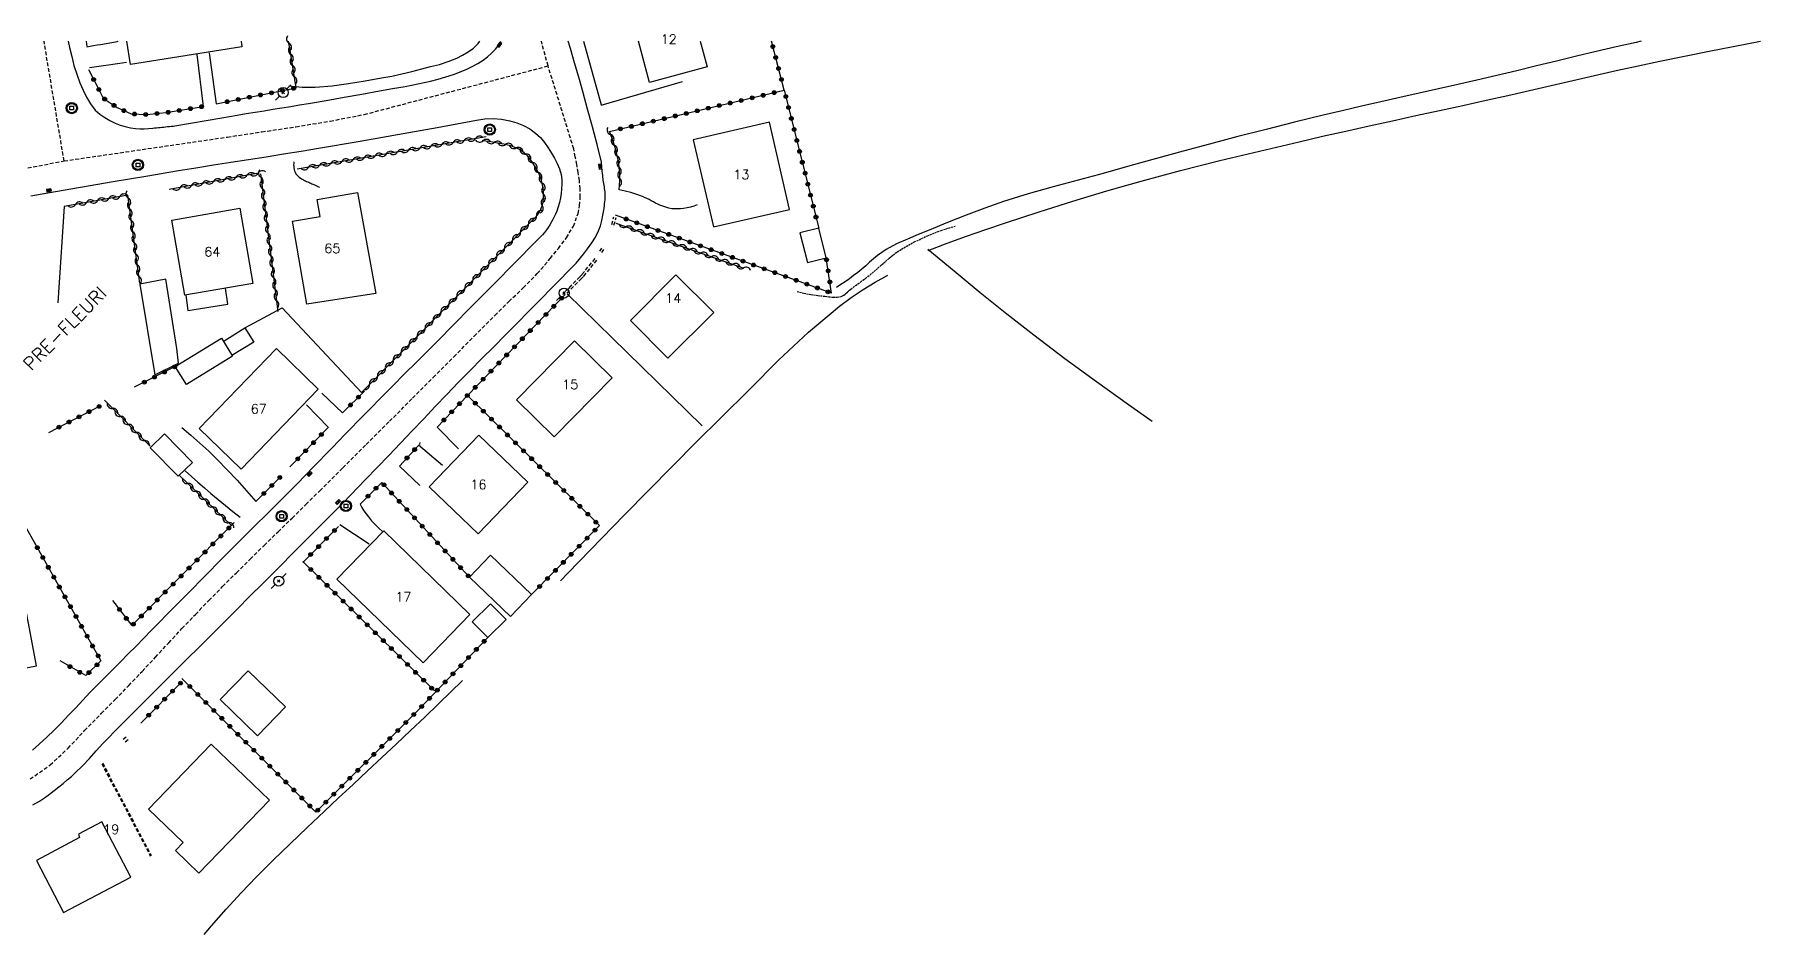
# Model space of a CAD drawing. Header units: millimetres. Extents: x 169000 to 170001, y 127000 to 128001.
# Drawn here: x 169761.9 to 169991.2, y 127881.3 to 128000.9 of the extents above; entities that cross this region are included whole.
import ezdxf
from ezdxf.enums import TextEntityAlignment as Align

# ---------------------------------------------------------------- set-up
doc = ezdxf.new("R2010")
doc.units = ezdxf.units.MM
doc.linetypes.add('DASHED', pattern=[0.75, 0.5, -0.25])
doc.linetypes.add('DOT', pattern=[0.25, 0.25, 0])
doc.layers.get('0').update_dxf_attribs({"linetype": 'CONTINUOUS'})
for name, color, linetype in [('W0001', 6, 'DASHED'), ('W0008', 7, 'CONTINUOUS'), ('W0014', 7, 'CONTINUOUS'), ('W0017', 7, 'CONTINUOUS'), ('W0070', 7, 'DASHED'), ('W0071', 7, 'CONTINUOUS'), ('W0101', 7, 'CONTINUOUS'), ('W0104', 1, 'CONTINUOUS'), ('W0112', 1, 'DASHED'), ('W0214', 2, 'CONTINUOUS'), ('W0310', 3, 'CONTINUOUS'), ('W0323', 7, 'CONTINUOUS'), ('W0330', 7, 'CONTINUOUS'), ('W0333', 7, 'CONTINUOUS'), ('W0402', 7, 'CONTINUOUS'), ('W0420', 7, 'CONTINUOUS'), ('W0473', 7, 'CONTINUOUS'), ('W0989', 7, 'CONTINUOUS'), ('W0991', 7, 'CONTINUOUS')]:
    doc.layers.add(name, color=color, linetype=linetype)
doc.styles.get("Standard").update_dxf_attribs({"font": 'romans.shx', "width": 0.85})

# ---------------------------------------------------------------- blocks, each defined once
blk = doc.blocks.new('sev_inspect')
blk.add_lwpolyline([(-4, 4), (4, 4), (4, -4), (-4, -4), (-4, 4)])
for radius in [12, 10]:
    blk.add_circle((0, 0), radius)
blk = doc.blocks.new('T654')
at = {"xscale": 0.0625, "yscale": 0.0625}
blk.add_blockref('sev_inspect', (0, 0), dxfattribs=at)
blk = doc.blocks.new('avaloir')
for p, q in [((-3, 0), (-3, -6)), ((0, 0), (0, -6)), ((3, 0), (3, -6))]:
    blk.add_line(p, q)
blk.add_lwpolyline([(0, 0), (-6, 0), (-6, -6), (6, -6), (6, 0), (-6, 0)])
blk = doc.blocks.new('T684')
at = {"xscale": 0.1666666666666667, "yscale": 0.1666666666666667, "rotation": 270}
blk.add_blockref('avaloir', (0, 0), dxfattribs=at)
blk = doc.blocks.new('T473')
for p, q in [((-0.166667, 0.166667), (0.166667, -0.166667)), ((-0.166667, -0.166667), (0.166667, 0.166667)), ((0.500001, 0.500001), (1.000002, 1.000002)), ((-1.000002, -1.000002), (-0.500001, -0.500001))]:
    blk.add_line(p, q)
blk.add_ellipse((0, 0), major_axis=(0.471405, 0.471405), ratio=1, start_param=5.4977871438, end_param=11.780972451)
blk = doc.blocks.new('t323o')
at = {"color": 0, "linetype": 'Continuous'}
for radius in [0.25, 0.15]:
    blk.add_circle((0, 0), radius, dxfattribs=at)
blk = doc.blocks.new('t310o')
at = {"color": 0, "linetype": 'Continuous'}
for centre, start, end in [((-0.5, 0.38), 216.8699, 323.1304), ((0.5, -0.37), 36.8699, 143.1303)]:
    blk.add_arc(centre, 0.625, start, end, dxfattribs=at)

msp = doc.modelspace()

# ---------------------------------------------------------------- linework, layer by layer
at = {"layer": 'W0001', "linetype": 'DASHED'}
for points in [[(169765.88, 127984.11), (169763.21, 128000)], [(169830.17, 127996.73), (169829.29, 128000)], [(169761.37, 127901.97), (169764.03, 127903.83), (169766.4, 127906.05), (169768.61, 127908.4), (169770.82, 127910.69), (169772.66, 127912.52), (169774.46, 127914.38), (169776.24, 127916.27), (169778.01, 127918.16), (169779.77, 127920.06), (169781.54, 127921.96), (169783.32, 127923.84), (169785.12, 127925.7), (169786.94, 127927.54), (169788.77, 127929.37), (169790.61, 127931.19), (169792.46, 127933.01), (169794.31, 127934.82), (169796.16, 127936.63), (169798.01, 127938.45), (169799.85, 127940.27), (169802.93, 127943.34), (169806.02, 127946.42), (169809.09, 127949.5), (169812.17, 127952.58), (169814.91, 127955.32), (169817.64, 127958.07), (169820.37, 127960.82), (169823.1, 127963.58), (169824.97, 127965.42), (169826.88, 127967.25), (169828.74, 127969.13), (169830.46, 127971.13), (169831.54, 127972.49), (169832.61, 127973.89), (169833.54, 127975.42), (169834.16, 127977.1), (169834.37, 127978.19), (169834.45, 127979.29), (169834.44, 127980.39), (169834.34, 127981.49), (169834.18, 127982.55), (169834, 127983.61), (169833.79, 127984.66), (169833.59, 127985.72), (169830.17, 127996.73)], [(169765.88, 127984.11), (169787.57, 127987.28), (169792.13, 127987.97), (169796.68, 127988.65), (169801.23, 127989.4), (169805.76, 127990.28), (169830.17, 127996.73)], [(169740.44, 127979.15), (169765.88, 127984.11)]]:
    msp.add_lwpolyline(points, dxfattribs=at)
at = {"layer": 'W0008'}
for points in [[(169766.43, 128000), (169766.61, 127999.19), (169766.89, 127997.99), (169767.19, 127996.8), (169767.55, 127995.63), (169767.98, 127994.47), (169768.39, 127993.52), (169768.84, 127992.58), (169769.37, 127991.68), (169770.02, 127990.85), (169770.61, 127990.31), (169771.27, 127989.86), (169771.96, 127989.48), (169772.67, 127989.14), (169773.33, 127988.88), (169774, 127988.67), (169774.69, 127988.52), (169775.38, 127988.41), (169775.95, 127988.38), (169776.52, 127988.39), (169777.09, 127988.43), (169777.66, 127988.47), (169777.9, 127988.49), (169778.15, 127988.51), (169778.39, 127988.53), (169778.64, 127988.56), (169778.88, 127988.59), (169779.13, 127988.61), (169779.37, 127988.64), (169779.62, 127988.66), (169779.86, 127988.69), (169780.11, 127988.71), (169780.36, 127988.73), (169780.61, 127988.76)], [(169780.61, 127988.76), (169782.68, 127989.12), (169784.75, 127989.49), (169786.82, 127989.85), (169788.89, 127990.2), (169790.07, 127990.4), (169791.26, 127990.59), (169792.44, 127990.78), (169793.62, 127990.97), (169794.8, 127991.16), (169795.99, 127991.35), (169797.17, 127991.55), (169798.35, 127991.74), (169800.71, 127992.15), (169803.07, 127992.56), (169805.43, 127992.98), (169807.79, 127993.41), (169809.49, 127993.71), (169811.19, 127994), (169812.88, 127994.33), (169814.57, 127994.71), (169815.59, 127994.98), (169816.61, 127995.27), (169817.62, 127995.6), (169818.61, 127995.98), (169819.37, 127996.31), (169820.11, 127996.66), (169820.84, 127997.05), (169821.54, 127997.51), (169822.11, 127997.95), (169822.66, 127998.43), (169823.17, 127998.95), (169823.63, 127999.53), (169823.83, 127999.85), (169823.91, 128000)]]:
    msp.add_lwpolyline(points, dxfattribs=at)
at = {"layer": 'W0014'}
for points in [[(169837.29, 127983.93), (169836.68, 127986.28), (169836.06, 127988.63), (169835.42, 127990.98), (169834.78, 127993.32), (169834.24, 127995.23), (169833.69, 127997.14), (169833.14, 127999.05), (169832.86, 128000)], [(169834.86, 128000), (169837.22, 127991.58)], [(169761.45, 127979.47), (169763.7, 127979.85), (169768.04, 127980.6), (169772.39, 127981.36), (169776.73, 127982.1), (169781.08, 127982.83), (169783.4, 127983.21), (169785.73, 127983.58), (169788.05, 127983.94), (169790.38, 127984.31), (169792.71, 127984.67), (169795.03, 127985.04), (169797.36, 127985.41), (169799.68, 127985.8), (169804.94, 127986.7), (169810.19, 127987.62), (169815.44, 127988.56), (169820.68, 127989.53)], [(169820.68, 127989.53), (169821.78, 127989.69), (169822.89, 127989.73), (169824, 127989.65), (169825.09, 127989.45), (169826.01, 127989.19), (169826.9, 127988.82), (169827.74, 127988.37), (169828.52, 127987.81), (169829.15, 127987.23), (169829.69, 127986.56), (169830.17, 127985.86), (169830.62, 127985.14), (169831.02, 127984.47), (169831.39, 127983.77), (169831.69, 127983.05), (169831.91, 127982.29), (169832, 127981.66), (169832.01, 127981.03), (169831.97, 127980.4), (169831.9, 127979.78), (169831.81, 127979.18), (169831.68, 127978.58), (169831.51, 127977.99), (169831.32, 127977.41), (169831.17, 127977.04), (169831, 127976.69), (169830.82, 127976.34), (169830.62, 127975.99), (169830.41, 127975.63), (169830.19, 127975.28), (169829.95, 127974.94), (169829.7, 127974.61), (169829.43, 127974.29), (169829.14, 127973.98), (169828.84, 127973.69), (169828.53, 127973.41)], [(169771.01, 127906.7), (169773.39, 127909.08), (169775.76, 127911.46), (169778.13, 127913.83), (169780.51, 127916.2), (169782.18, 127917.88), (169783.86, 127919.55), (169785.54, 127921.23), (169787.22, 127922.9), (169788.9, 127924.57), (169790.57, 127926.25), (169792.25, 127927.92), (169793.92, 127929.6), (169796.93, 127932.63), (169799.95, 127935.66), (169802.95, 127938.69), (169805.94, 127941.75), (169807.49, 127943.36), (169809.04, 127944.97), (169810.58, 127946.59), (169812.11, 127948.22), (169813.65, 127949.84), (169815.19, 127951.46), (169816.73, 127953.08), (169818.29, 127954.69), (169819.83, 127956.27), (169821.39, 127957.85), (169822.95, 127959.42), (169824.51, 127960.99), (169826.08, 127962.55), (169827.64, 127964.13), (169829.19, 127965.71), (169830.73, 127967.3), (169831.79, 127968.37), (169832.85, 127969.44), (169833.89, 127970.54), (169834.87, 127971.7), (169835.43, 127972.44), (169835.97, 127973.2), (169836.47, 127973.99), (169836.88, 127974.83), (169837.13, 127975.5), (169837.31, 127976.19), (169837.45, 127976.88), (169837.57, 127977.58), (169837.61, 127977.85), (169837.65, 127978.12), (169837.69, 127978.4), (169837.72, 127978.67), (169837.74, 127978.95), (169837.76, 127979.22), (169837.76, 127979.5), (169837.76, 127979.78), (169837.75, 127980), (169837.72, 127980.23), (169837.69, 127980.45), (169837.65, 127980.67), (169837.61, 127980.9), (169837.57, 127981.12), (169837.53, 127981.34), (169837.5, 127981.56), (169837.44, 127982.15), (169837.38, 127982.73), (169837.33, 127983.32), (169837.28, 127983.9)], [(169828.53, 127973.41), (169825.74, 127970.56), (169822.95, 127967.72), (169820.15, 127964.88), (169817.35, 127962.05), (169815.8, 127960.48), (169814.24, 127958.91), (169812.68, 127957.35), (169811.12, 127955.79), (169809.56, 127954.22), (169808.01, 127952.66), (169806.45, 127951.09), (169804.91, 127949.51), (169804.04, 127948.63), (169803.18, 127947.75), (169802.33, 127946.86), (169801.47, 127945.97), (169800.62, 127945.08), (169799.76, 127944.19), (169798.9, 127943.3), (169798.04, 127942.42), (169796.71, 127941.08), (169795.38, 127939.74), (169794.05, 127938.41), (169792.71, 127937.08), (169791.37, 127935.75), (169790.04, 127934.42), (169788.7, 127933.09), (169787.37, 127931.75), (169786.26, 127930.63), (169785.16, 127929.51), (169784.05, 127928.39), (169782.95, 127927.26), (169781.84, 127926.14), (169780.74, 127925.02), (169779.63, 127923.9), (169778.52, 127922.77), (169777.49, 127921.73), (169776.46, 127920.69), (169775.43, 127919.64), (169774.39, 127918.6), (169773.36, 127917.55), (169772.33, 127916.51), (169771.29, 127915.47), (169770.26, 127914.42), (169769.3, 127913.44), (169768.36, 127912.44), (169767.42, 127911.44), (169766.47, 127910.44), (169765.52, 127909.45), (169764.56, 127908.47), (169763.57, 127907.51), (169762.55, 127906.58), (169761.67, 127905.8)], [(169761.74, 127898.52), (169762.61, 127899.03), (169763.28, 127899.47), (169763.93, 127899.94), (169764.57, 127900.44), (169765.2, 127900.93), (169765.75, 127901.38), (169766.3, 127901.84), (169766.84, 127902.31), (169767.37, 127902.79), (169768.32, 127903.73), (169769.25, 127904.7), (169770.14, 127905.69), (169771.01, 127906.7)]]:
    msp.add_lwpolyline(points, dxfattribs=at)
at = {"layer": 'W0017'}
for points in [[(169768.89, 127999.29), (169769.35, 127999.36), (169769.8, 127999.44), (169770.26, 127999.52), (169770.72, 127999.6), (169771.46, 127999.72), (169772.2, 127999.85), (169772.93, 127999.98), (169773.05, 128000)], [(169784.4, 127991.35), (169783.57, 127998.23)], [(169785.14, 127998.46), (169786.08, 127991.69)], [(169774.17, 127997.17), (169773.57, 127997.09), (169772.97, 127997.01), (169772.36, 127996.93), (169771.76, 127996.84), (169771.13, 127996.75), (169770.5, 127996.66), (169769.87, 127996.57), (169769.24, 127996.47)], [(169837.22, 127991.5), (169848.03, 127994.64)], [(169849.99, 127978.25), (169849.55, 127978.1), (169849.1, 127977.98), (169848.64, 127977.88), (169848.17, 127977.8), (169847.79, 127977.76), (169847.4, 127977.73), (169847, 127977.73), (169846.61, 127977.76), (169846.21, 127977.84), (169845.81, 127977.95), (169845.42, 127978.09), (169845.04, 127978.23), (169844.74, 127978.36), (169844.45, 127978.5), (169844.16, 127978.65), (169843.87, 127978.81), (169843.59, 127978.96), (169843.3, 127979.11), (169843, 127979.26), (169842.7, 127979.38), (169841.95, 127979.65), (169841.19, 127979.89), (169840.41, 127980.1), (169839.63, 127980.27)], [(169765.9, 127978.06), (169765.06, 127965.25)], [(169800.12, 127953.25), (169802.85, 127950.61)], [(169800.99, 127948.7), (169798.1, 127951.68)], [(169781.52, 127948.69), (169782.73, 127947.66), (169783.92, 127946.6), (169785.09, 127945.52), (169786.23, 127944.41), (169787.56, 127943.06), (169788.86, 127941.69), (169790.13, 127940.28), (169791.36, 127938.85)], [(169815.42, 127948.71), (169818.27, 127945.85)], [(169816.15, 127943.64), (169812.95, 127946.33)], [(169810.42, 127943.53), (169813.16, 127940.97)], [(169781.96, 127942.93), (169782.81, 127942.17), (169783.66, 127941.42), (169784.52, 127940.67), (169785.39, 127939.93), (169786.34, 127939.12), (169787.31, 127938.32), (169788.28, 127937.53), (169789.26, 127936.75)], [(169805.2, 127938.48), (169805.45, 127938.04), (169805.71, 127937.62), (169805.99, 127937.21), (169806.3, 127936.81), (169806.73, 127936.29), (169807.19, 127935.79), (169807.67, 127935.31), (169808.17, 127934.85)], [(169806.41, 127933.19), (169802.5, 127935.73)]]:
    msp.add_lwpolyline(points, dxfattribs=at)
msp.add_lwpolyline([(169796.42, 127983.98, 0.185136), (169796.67, 127982.41, 0.126546), (169797.69, 127981.59, 0.041759), (169798.24, 127981.32, -0.010627), (169798.8, 127981.08, -0.002057), (169799.83, 127980.61)], format="xyb", dxfattribs=at)
at = {"layer": 'W0070', "linetype": 'DOT'}
msp.add_lwpolyline([(169863.26, 127966.75), (169864.17, 127966.53), (169865.09, 127966.35), (169866.01, 127966.22), (169866.94, 127966.12), (169867.47, 127966.06), (169868.01, 127966), (169868.57, 127965.99), (169869.12, 127966.1), (169869.31, 127966.18), (169869.48, 127966.28), (169869.64, 127966.4), (169869.8, 127966.53), (169869.94, 127966.66), (169870.08, 127966.8), (169870.23, 127966.93), (169870.38, 127967.05), (169870.7, 127967.3), (169871.03, 127967.54), (169871.35, 127967.77), (169871.68, 127968.01), (169872, 127968.25), (169872.32, 127968.49), (169872.64, 127968.74), (169872.96, 127968.98), (169873.48, 127969.41), (169873.99, 127969.85), (169874.49, 127970.3), (169875, 127970.75), (169875.5, 127971.19), (169876.03, 127971.62), (169876.57, 127972.03), (169877.14, 127972.4), (169878.83, 127973.34), (169880.58, 127974.17), (169882.39, 127974.87), (169884.24, 127975.44)], dxfattribs=at)
at = {"layer": 'W0071'}
for points in [[(169975.41, 128000), (169974.74, 127999.85), (169972.09, 127999.25), (169969.44, 127998.64), (169966.79, 127998.01), (169964.15, 127997.37), (169961.51, 127996.73), (169958.86, 127996.1), (169956.22, 127995.47), (169953.57, 127994.84), (169951.02, 127994.26), (169948.46, 127993.68), (169945.91, 127993.1), (169943.35, 127992.53), (169940.79, 127991.95), (169938.24, 127991.37), (169935.69, 127990.78), (169933.14, 127990.17), (169929.36, 127989.25), (169925.59, 127988.3), (169921.83, 127987.34), (169918.07, 127986.35), (169914.53, 127985.4), (169910.99, 127984.42), (169907.45, 127983.44), (169903.92, 127982.45), (169900.6, 127981.55), (169897.28, 127980.67), (169893.97, 127979.75), (169890.68, 127978.73), (169888.18, 127977.85), (169885.7, 127976.91), (169883.24, 127975.92), (169880.8, 127974.91), (169879.35, 127974.31), (169877.91, 127973.72), (169876.48, 127973.07), (169875.11, 127972.32), (169874.52, 127971.93), (169873.96, 127971.52), (169873.42, 127971.08), (169872.89, 127970.63), (169872.37, 127970.18), (169871.85, 127969.73), (169871.31, 127969.28), (169870.77, 127968.86), (169870.21, 127968.45), (169869.64, 127968.06), (169869.07, 127967.67), (169868.49, 127967.29)], [(169880.66, 127972.22), (169883.21, 127973.17), (169885.78, 127974.1), (169888.35, 127975), (169890.93, 127975.88), (169895.41, 127977.34), (169899.91, 127978.76), (169904.42, 127980.13), (169908.95, 127981.43), (169914.18, 127982.83), (169919.42, 127984.15), (169924.68, 127985.42), (169929.94, 127986.66), (169933.04, 127987.38), (169936.15, 127988.08), (169939.26, 127988.77), (169942.37, 127989.45), (169945.48, 127990.13), (169948.59, 127990.8), (169951.7, 127991.49), (169954.8, 127992.17), (169957.69, 127992.82), (169960.57, 127993.48), (169963.45, 127994.14), (169966.33, 127994.81), (169969.21, 127995.46), (169972.09, 127996.11), (169974.98, 127996.74), (169977.87, 127997.35), (169984.44, 127998.69), (169991.03, 127999.96), (169991.25, 128000)]]:
    msp.add_lwpolyline(points, dxfattribs=at)
at = {"layer": 'W0101'}
for points in [[(169789.39, 128000), (169789.51, 127999.25), (169774.71, 127996.93), (169774.23, 128000)], [(169843.65, 127994.54), (169842.17, 128000)], [(169850.39, 128000), (169851.3, 127996.62), (169843.65, 127994.54)]]:
    msp.add_lwpolyline(points, dxfattribs=at)
for points in [[(169849.47, 127986.91), (169852.14, 127975.34), (169862.25, 127977.67), (169859.58, 127989.24)], [(169804.86, 127979.9), (169807.28, 127966.5), (169798.12, 127965.07), (169796.21, 127976.08), (169799.88, 127976.7), (169799.49, 127978.99)], [(169790.94, 127967.82), (169781.93, 127966.26), (169780.2, 127976.25), (169789.21, 127977.81)], [(169846.1, 127957.89), (169841.12, 127962.89), (169847.17, 127968.96), (169852.2, 127963.95)], [(169789.38, 127943.16), (169799.65, 127953.78), (169794.1, 127959.16), (169783.82, 127948.54)], [(169831, 127947.44), (169826, 127952.34), (169833.7, 127960.18), (169838.69, 127955.29)], [(169814.36, 127940.8), (169820.98, 127947.68), (169827.49, 127941.41), (169820.87, 127934.53), (169814.36, 127940.8)], [(169802.13, 127928.52), (169813.56, 127917.41), (169819.79, 127923.82), (169808.36, 127934.93), (169802.13, 127928.52)], [(169749.05, 127926.73), (169751.3, 127914.94), (169762.23, 127917.02), (169759.99, 127928.81)], [(169783.79, 127889.45), (169780.67, 127892.46), (169781.7, 127893.54), (169777.11, 127897.97), (169785.42, 127906.6), (169793.15, 127899.15)], [(169770.9, 127896.28), (169767.8, 127894.65), (169767.92, 127894.21), (169762.2, 127891.15), (169765.82, 127884.23), (169774.76, 127888.92)]]:
    msp.add_lwpolyline(points, close=True, dxfattribs=at)
at = {"layer": 'W0104'}
for points in [[(169863.64, 127974.57), (169864.65, 127970.59), (169867.14, 127971.21), (169866.13, 127975.19), (169863.64, 127974.57)], [(169775.92, 127967.72), (169777.92, 127955.68), (169781.07, 127957.24), (169780.84, 127959.16), (169779.4, 127968.38)], [(169788.25, 127958.15), (169782.14, 127954.38), (169780.65, 127956.78), (169786.77, 127960.55)], [(169782.92, 127944.05), (169779.21, 127947.82), (169777.33, 127945.96), (169781.04, 127942.2)], [(169822.51, 127931.71), (169827.99, 127926.48), (169825.2, 127923.56), (169819.73, 127928.78)], [(169824.59, 127923.15), (169822.16, 127920.76), (169820.1, 127922.85), (169822.53, 127925.25), (169824.59, 127923.15)], [(169786.6, 127912.54), (169791.55, 127907.71), (169795.28, 127911.54), (169790.33, 127916.36)]]:
    msp.add_lwpolyline(points, close=True, dxfattribs=at)
for points in [[(169782.04, 127966.28), (169782.33, 127964.24), (169787.64, 127965.05), (169787.34, 127967.2)], [(169787.03, 127960.13), (169789.89, 127961.94), (169791.07, 127960.04), (169788.18, 127958.27)]]:
    msp.add_lwpolyline(points, dxfattribs=at)
at = {"layer": 'W0112'}
for points in [[(169838.63, 127975.67), (169838.93, 127976.69)], [(169838.93, 127975.58), (169839.24, 127976.6)], [(169832.46, 127966.77), (169834.29, 127968.61), (169834.68, 127969.01), (169836.45, 127971.17)], [(169832.69, 127966.54), (169834.51, 127968.39), (169834.92, 127968.79), (169836.69, 127970.97)], [(169837.03, 127972.1), (169837.32, 127972.55)], [(169837.3, 127971.93), (169837.59, 127972.38)], [(169773.72, 127907.25), (169774.26, 127907.66)], [(169773.99, 127906.9), (169774.53, 127907.32)], [(169771, 127904.06), (169777.46, 127891.8)], [(169770.87, 127904), (169777.33, 127891.73)]]:
    msp.add_lwpolyline(points, dxfattribs=at)
at = {"layer": 'W0214'}
msp.add_lwpolyline([(169795.74, 127994.08), (169796.61, 127993.98), (169797.49, 127993.92), (169798.37, 127993.9), (169799.24, 127993.92), (169801.47, 127994.09), (169803.68, 127994.38), (169805.87, 127994.74), (169808.06, 127995.13), (169809.4, 127995.39), (169810.74, 127995.68), (169812.07, 127996), (169813.39, 127996.34), (169814.56, 127996.64), (169815.75, 127996.94), (169816.92, 127997.3), (169818.05, 127997.77), (169818.82, 127998.15), (169819.56, 127998.59), (169820.27, 127999.1), (169820.89, 127999.7), (169821.12, 128000)], dxfattribs=at)
at = {"layer": 'W0310'}
for points in [[(169796.71, 127993.82), (169795.93, 127998.81), (169795.71, 128000)], [(169821.96, 127987.32), (169796.86, 127983.03)], [(169828.71, 127976.87), (169828.98, 127977.27), (169829.21, 127977.7), (169829.39, 127978.15), (169829.51, 127978.62), (169829.58, 127979.25), (169829.58, 127979.87), (169829.51, 127980.5), (169829.4, 127981.11), (169829.24, 127981.69), (169829.02, 127982.26), (169828.75, 127982.81), (169828.46, 127983.34), (169828.15, 127983.84), (169827.81, 127984.32), (169827.43, 127984.78), (169827, 127985.19), (169826.62, 127985.47), (169826.21, 127985.7), (169825.78, 127985.89), (169825.35, 127986.06), (169824.83, 127986.22), (169824.3, 127986.34), (169823.77, 127986.43), (169823.24, 127986.53), (169822.79, 127986.61), (169822.34, 127986.68), (169821.89, 127986.74), (169821.44, 127986.8)], [(169839.63, 127980.27), (169839.68, 127980.9), (169839.7, 127981.52), (169839.7, 127982.14), (169839.67, 127982.76), (169839.62, 127983.28), (169839.56, 127983.79), (169839.48, 127984.29), (169839.37, 127984.8), (169839.16, 127985.62), (169838.91, 127986.43), (169838.63, 127987.23), (169838.32, 127988.01)], [(169791.72, 127982.48), (169779.84, 127980.31)], [(169791.96, 127982.41), (169794.27, 127964.08)], [(169775.96, 127967.84), (169774.36, 127979.57), (169765.9, 127978.06)], [(169805.39, 127953.35), (169828.71, 127976.87)], [(169839.16, 127975.85), (169856.19, 127969.86)], [(169777.3, 127946.18), (169771.24, 127952.29)], [(169788.16, 127935.59), (169781.23, 127942.29)]]:
    msp.add_lwpolyline(points, dxfattribs=at)
at = {"layer": 'W0323'}
for points in [[(169768.79, 128000), (169768.89, 127999.3)], [(169861.56, 127993.49), (169859.86, 128000)], [(169769.1, 127996.25), (169770.27, 127994.04), (169771.08, 127992.46), (169772.91, 127991.2), (169774.77, 127990.35), (169776.86, 127990.27), (169779.41, 127990.52), (169784.4, 127991.35)], [(169786.08, 127991.68), (169796.71, 127993.82)], [(169838.32, 127988.01), (169861.56, 127993.49)], [(169861.56, 127993.49), (169866.13, 127975.19)], [(169867.85, 127966.53), (169839.14, 127976.89)], [(169867.85, 127966.53), (169867.14, 127971.21)], [(169832.39, 127966.29), (169819.46, 127952.94)], [(169780.65, 127956.78), (169775.2, 127954.02)], [(169802.85, 127950.61), (169805.78, 127953.51)], [(169827.99, 127926.48), (169837, 127935.64), (169819.46, 127952.94), (169815.43, 127948.71)], [(169763.87, 127948.03), (169770.67, 127951.55)], [(169795.88, 127943.44), (169800.97, 127948.66)], [(169812.94, 127946.27), (169810.42, 127943.53)], [(169813.15, 127946.41), (169813.19, 127946.68)], [(169757.44, 127941.4), (169770.77, 127917.65), (169768.76, 127915.7), (169765.36, 127917.65)], [(169791.36, 127938.85), (169794.75, 127942.26)], [(169819.73, 127928.78), (169808.08, 127941.38), (169805.2, 127938.48)], [(169772.31, 127925.69), (169774.88, 127922.35), (169788.48, 127936.04)], [(169802.33, 127935.53), (169797.58, 127930.72)], [(169797.59, 127930.86), (169815.07, 127913.68)], [(169781.52, 127915.32), (169799.33, 127897.58), (169812.66, 127910.84), (169822.16, 127920.76)], [(169776.07, 127909.38), (169781.52, 127914.89)]]:
    msp.add_lwpolyline(points, dxfattribs=at)
at = {"layer": 'W0330'}
for points in [[(169910.42, 127949.47), (169907.28, 127951.7), (169903.05, 127954.73), (169898.84, 127957.81), (169894.69, 127960.95), (169891.13, 127963.74), (169887.6, 127966.57), (169884.11, 127969.44), (169880.65, 127972.35)], [(169831.84, 127928.28), (169832.82, 127929.3), (169834.32, 127930.86), (169835.82, 127932.42), (169837.32, 127933.97), (169838.82, 127935.53), (169840.33, 127937.07), (169843.51, 127940.32), (169846.69, 127943.56), (169849.89, 127946.78), (169853.13, 127949.97), (169856.97, 127953.78), (169860.81, 127957.61), (169864.76, 127961.33), (169868.91, 127964.82), (169870.44, 127965.96), (169872.02, 127967.02), (169873.65, 127968.01), (169875.32, 127968.93)], [(169784.47, 127881.3), (169785.44, 127882.44), (169787.41, 127884.65), (169789.41, 127886.82), (169791.45, 127888.96), (169793.66, 127891.18), (169795.91, 127893.35), (169798.18, 127895.5), (169800.45, 127897.65), (169802.35, 127899.45), (169804.26, 127901.24), (169806.17, 127903.03), (169808.08, 127904.81), (169810, 127906.6), (169811.9, 127908.39), (169813.8, 127910.19), (169815.68, 127912), (169818.8, 127915.06)]]:
    msp.add_lwpolyline(points, dxfattribs=at)
at = {"layer": 'W0333'}
for points in [[(169850.66, 127948.89), (169832.73, 127966.43)], [(169789.89, 127961.94), (169794.84, 127964.59), (169805.39, 127953.35)]]:
    msp.add_lwpolyline(points, dxfattribs=at)

# ---------------------------------------------------------------- block references
at = {"layer": 'W0310'}
for p, rotation in [((169795.76, 127999.75), 100.1236915150511), ((169796.01, 127998.27), 98.89174679874812), ((169796.24, 127996.79), 98.89174679874812), ((169796.48, 127995.31), 98.89174679874812), ((169816.08, 127986.31), 189.7093952484776), ((169817.56, 127986.57), 189.7093952484776), ((169819.04, 127986.82), 189.7093952484776), ((169820.52, 127987.07), 189.7093952484776), ((169821.55, 127986.79), 172.877507692002), ((169823.03, 127986.57), 169.9270503876976), ((169824.5, 127986.3), 167.4439190137091), ((169838.48, 127987.61), 111.6951566889867), ((169838.98, 127986.19), 106.8484452196123), ((169802.78, 127984.04), 189.7093952484776), ((169804.26, 127984.29), 189.7093952484776), ((169805.73, 127984.54), 189.7093952484776), ((169807.21, 127984.8), 189.7093952484776), ((169808.69, 127985.05), 189.7093952484776), ((169810.17, 127985.3), 189.7093952484776), ((169811.65, 127985.56), 189.7093952484776), ((169813.13, 127985.81), 189.7093952484776), ((169814.61, 127986.06), 189.7093952484776), ((169825.93, 127985.83), 155.5041781761442), ((169827.18, 127985.02), 136.5309668261166), ((169828.13, 127983.87), 124.941864519957), ((169839.38, 127984.75), 101.9578057623371), ((169787.22, 127981.66), 190.3659243921387), ((169788.69, 127981.93), 190.3659243921387), ((169790.17, 127982.2), 190.3659243921387), ((169791.64, 127982.47), 190.3659243921387), ((169792.02, 127981.94), 277.188481707093), ((169798.34, 127983.28), 189.7093952484776), ((169799.82, 127983.53), 189.7093952484776), ((169801.3, 127983.78), 189.7093952484776), ((169828.87, 127982.56), 115.6091120726855), ((169829.39, 127981.16), 105.6115225457392), ((169839.62, 127983.27), 94.88324888851356), ((169839.7, 127981.77), 90.34118893152034), ((169773.28, 127979.38), 190.1127096252899), ((169774.41, 127979.16), 97.774317515265), ((169781.31, 127980.58), 190.3659243921387), ((169782.79, 127980.85), 190.3659243921387), ((169784.26, 127981.12), 190.3659243921387), ((169785.74, 127981.39), 190.3659243921387), ((169792.21, 127980.45), 277.188481707093), ((169792.39, 127978.96), 277.188481707093), ((169829.58, 127979.67), 90.18971222215825), ((169767.38, 127978.33), 190.1127096252899), ((169768.85, 127978.59), 190.1127096252899), ((169770.33, 127978.85), 190.1127096252899), ((169771.81, 127979.12), 190.1127096252899), ((169774.61, 127977.68), 97.774317515265), ((169792.58, 127977.47), 277.188481707093), ((169828.63, 127976.79), 45.24470586462252), ((169829.4, 127978.19), 75.63380814504185), ((169774.82, 127976.19), 97.774317515265), ((169775.02, 127974.7), 97.774317515265), ((169792.77, 127975.99), 277.188481707093), ((169792.96, 127974.5), 277.188481707093), ((169826.52, 127974.66), 45.24470586462252), ((169827.57, 127975.72), 45.24470586462252), ((169840.57, 127975.35), 340.6338860849023), ((169841.99, 127974.86), 340.6338860849023), ((169775.22, 127973.22), 97.774317515265), ((169793.14, 127973.01), 277.188481707093), ((169824.4, 127972.53), 45.24470586462252), ((169825.46, 127973.59), 45.24470586462252), ((169843.4, 127974.36), 340.6338860849023), ((169844.82, 127973.86), 340.6338860849023), ((169846.23, 127973.36), 340.6338860849023), ((169847.65, 127972.87), 340.6338860849023), ((169849.06, 127972.37), 340.6338860849023), ((169775.43, 127971.73), 97.774317515265), ((169775.63, 127970.25), 97.774317515265), ((169793.33, 127971.52), 277.188481707093), ((169793.52, 127970.03), 277.188481707093), ((169822.29, 127970.4), 45.24470586462252), ((169823.35, 127971.46), 45.24470586462252), ((169850.48, 127971.87), 340.6338860849023), ((169851.89, 127971.37), 340.6338860849023), ((169853.31, 127970.88), 340.6338860849023), ((169854.72, 127970.38), 340.6338860849023), ((169775.83, 127968.76), 97.774317515265), ((169793.71, 127968.55), 277.188481707093), ((169820.18, 127968.27), 45.24470586462252), ((169821.23, 127969.33), 45.24470586462252), ((169856.14, 127969.88), 340.6338860849023), ((169793.9, 127967.06), 277.188481707093), ((169794.08, 127965.57), 277.188481707093), ((169818.07, 127966.14), 45.24470586462252), ((169819.12, 127967.2), 45.24470586462252), ((169814.9, 127962.94), 45.24470586462252), ((169815.95, 127964.01), 45.24470586462252), ((169817.01, 127965.07), 45.24470586462252), ((169812.79, 127960.81), 45.24470586462252), ((169813.84, 127961.88), 45.24470586462252), ((169810.67, 127958.68), 45.24470586462252), ((169811.73, 127959.75), 45.24470586462252), ((169808.56, 127956.55), 45.24470586462252), ((169809.62, 127957.61), 45.24470586462252), ((169806.45, 127954.42), 45.24470586462252), ((169807.51, 127955.48), 45.24470586462252), ((169772.3, 127951.23), 134.7176179615385), ((169773.35, 127950.16), 134.7176179615385), ((169774.41, 127949.09), 134.7176179615385), ((169775.46, 127948.03), 134.7176179615385), ((169776.52, 127946.96), 134.7176179615385), ((169782.31, 127941.24), 135.9965306757452), ((169783.38, 127940.2), 135.9965306757452), ((169784.46, 127939.16), 135.9965306757452), ((169785.54, 127938.12), 135.9965306757452), ((169786.62, 127937.08), 135.9965306757452), ((169787.7, 127936.03), 135.9965306757452)]:
    msp.add_blockref('t310o', p, dxfattribs=dict(at, rotation=rotation))
at = {"layer": 'W0323'}
for p, rotation in [((169860.04, 127999.3), 104.6622075862334), ((169860.42, 127997.85), 104.6622075862334), ((169860.8, 127996.4), 104.6622075862334), ((169769.8, 127994.93), 297.8628249124857), ((169770.49, 127993.6), 297.0714400836157), ((169794.9, 127993.46), 11.39387544105894), ((169796.37, 127993.76), 11.39387544105894), ((169860.22, 127993.18), 13.26511373819516), ((169861.18, 127994.94), 104.6622075862334), ((169771.26, 127992.33), 325.5391837285798), ((169772.5, 127991.49), 325.5391837285798), ((169782.66, 127991.06), 9.473489161976612), ((169784.14, 127991.31), 9.473489161976612), ((169787.55, 127991.98), 11.39387544105894), ((169789.02, 127992.28), 11.39387544105894), ((169790.49, 127992.57), 11.39387544105894), ((169791.96, 127992.87), 11.39387544105894), ((169793.43, 127993.16), 11.39387544105894), ((169851.46, 127991.11), 13.26511373819516), ((169852.92, 127991.46), 13.26511373819516), ((169854.38, 127991.8), 13.26511373819516), ((169855.84, 127992.14), 13.26511373819516), ((169857.3, 127992.49), 13.26511373819516), ((169858.76, 127992.83), 13.26511373819516), ((169861.77, 127992.66), 284.0266666688656), ((169862.13, 127991.2), 284.0266666688656), ((169773.82, 127990.79), 335.5792456473933), ((169775.22, 127990.34), 357.6186127469937), ((169776.72, 127990.27), 357.6186127469937), ((169778.22, 127990.4), 5.695001843154532), ((169779.71, 127990.57), 9.473489161976612), ((169781.18, 127990.82), 9.473489161976612), ((169841.24, 127988.7), 13.26511373819516), ((169842.7, 127989.05), 13.26511373819516), ((169844.16, 127989.39), 13.26511373819516), ((169845.62, 127989.73), 13.26511373819516), ((169847.08, 127990.08), 13.26511373819516), ((169848.54, 127990.42), 13.26511373819516), ((169850, 127990.77), 13.26511373819516), ((169862.5, 127989.74), 284.0266666688656), ((169839.78, 127988.36), 13.26511373819516), ((169862.86, 127988.29), 284.0266666688656), ((169863.22, 127986.83), 284.0266666688656), ((169863.59, 127985.38), 284.0266666688656), ((169863.95, 127983.92), 284.0266666688656), ((169864.32, 127982.47), 284.0266666688656), ((169864.68, 127981.01), 284.0266666688656), ((169865.04, 127979.56), 284.0266666688656), ((169865.41, 127978.1), 284.0266666688656), ((169840.55, 127976.38), 160.1543500913309), ((169841.96, 127975.88), 160.1543500913309), ((169843.37, 127975.37), 160.1543500913309), ((169844.78, 127974.86), 160.1543500913309), ((169865.77, 127976.65), 284.0266666688656), ((169846.2, 127974.35), 160.1543500913309), ((169847.61, 127973.84), 160.1543500913309), ((169849.02, 127973.33), 160.1543500913309), ((169850.43, 127972.82), 160.1543500913309), ((169851.84, 127972.31), 160.1543500913309), ((169853.25, 127971.8), 160.1543500913309), ((169854.66, 127971.29), 160.1543500913309), ((169856.07, 127970.78), 160.1543500913309), ((169857.48, 127970.27), 160.1543500913309), ((169867.17, 127970.98), 98.66060367067531), ((169858.89, 127969.76), 160.1543500913309), ((169860.3, 127969.26), 160.1543500913309), ((169861.72, 127968.75), 160.1543500913309), ((169863.13, 127968.24), 160.1543500913309), ((169867.4, 127969.5), 98.66060367067531), ((169867.62, 127968.02), 98.66060367067531), ((169831.98, 127965.86), 225.900179186362), ((169864.54, 127967.73), 160.1543500913309), ((169865.95, 127967.22), 160.1543500913309), ((169867.36, 127966.71), 160.1543500913309), ((169829.9, 127963.71), 225.900179186362), ((169830.94, 127964.79), 225.900179186362), ((169827.81, 127961.55), 225.900179186362), ((169828.85, 127962.63), 225.900179186362), ((169825.72, 127959.4), 225.900179186362), ((169826.76, 127960.48), 225.900179186362), ((169780.56, 127956.73), 206.8378861601551), ((169823.63, 127957.25), 225.900179186362), ((169824.68, 127958.32), 225.900179186362), ((169776.54, 127954.7), 206.8378861601551), ((169777.88, 127955.38), 206.8378861601551), ((169779.22, 127956.05), 206.8378861601551), ((169821.54, 127955.09), 225.900179186362), ((169822.59, 127956.17), 225.900179186362), ((169804.98, 127952.72), 44.74421696927926), ((169819.44, 127952.92), 226.3664037593), ((169820.5, 127954.01), 225.900179186362), ((169820.51, 127951.9), 135.4045501588094), ((169767.86, 127950.1), 27.36606858952643), ((169769.19, 127950.79), 27.36606858952643), ((169770.53, 127951.48), 27.36606858952643), ((169803.92, 127951.67), 44.74421696927926), ((169816.34, 127949.67), 226.3664037593), ((169817.37, 127950.75), 226.3664037593), ((169818.41, 127951.84), 226.3664037593), ((169821.58, 127950.84), 135.4045501588094), ((169822.65, 127949.79), 135.4045501588094), ((169765.2, 127948.72), 27.36606858952643), ((169766.53, 127949.41), 27.36606858952643), ((169800.06, 127947.74), 45.72185086672297), ((169823.72, 127948.74), 135.4045501588094), ((169824.78, 127947.68), 135.4045501588094), ((169797.97, 127945.59), 45.72185086672297), ((169799.02, 127946.66), 45.72185086672297), ((169812.45, 127945.74), 227.4253231889597), ((169825.85, 127946.63), 135.4045501588094), ((169826.92, 127945.58), 135.4045501588094), ((169796.92, 127944.51), 45.72185086672297), ((169811.43, 127944.63), 227.4253231889597), ((169827.99, 127944.53), 135.4045501588094), ((169829.06, 127943.47), 135.4045501588094), ((169793.48, 127940.98), 45.18525907647867), ((169794.53, 127942.04), 45.18525907647867), ((169807.32, 127940.61), 225.1785527513177), ((169808.37, 127941.07), 132.7390322783618), ((169830.12, 127942.42), 135.4045501588094), ((169831.19, 127941.37), 135.4045501588094), ((169792.42, 127939.92), 45.18525907647867), ((169806.26, 127939.55), 225.1785527513177), ((169809.38, 127939.97), 132.7390322783618), ((169810.4, 127938.87), 132.7390322783618), ((169832.26, 127940.31), 135.4045501588094), ((169833.33, 127939.26), 135.4045501588094), ((169834.4, 127938.21), 135.4045501588094), ((169811.42, 127937.77), 132.7390322783618), ((169812.44, 127936.67), 132.7390322783618), ((169835.46, 127937.15), 135.4045501588094), ((169836.53, 127936.1), 135.4045501588094), ((169786.71, 127934.26), 45.18266392787654), ((169787.77, 127935.32), 45.18266392787654), ((169800.74, 127933.92), 225.3115172706594), ((169801.8, 127934.99), 225.3115172706594), ((169813.46, 127935.57), 132.7390322783618), ((169814.47, 127934.46), 132.7390322783618), ((169835.36, 127933.97), 45.47945139880271), ((169836.41, 127935.04), 45.47945139880271), ((169762.32, 127932.71), 299.3237491323923), ((169763.05, 127931.41), 299.3237491323923), ((169784.6, 127932.13), 45.18266392787654), ((169785.65, 127933.19), 45.18266392787654), ((169798.63, 127931.79), 225.3115172706594), ((169799.69, 127932.85), 225.3115172706594), ((169815.49, 127933.36), 132.7390322783618), ((169816.51, 127932.26), 132.7390322783618), ((169833.25, 127931.83), 45.47945139880271), ((169834.3, 127932.9), 45.47945139880271), ((169763.78, 127930.1), 299.3237491323923), ((169781.42, 127928.94), 45.18266392787654), ((169782.48, 127930), 45.18266392787654), ((169783.54, 127931.07), 45.18266392787654), ((169798.66, 127929.81), 315.4827995969873), ((169817.53, 127931.16), 132.7390322783618), ((169818.55, 127930.06), 132.7390322783618), ((169819.56, 127928.96), 132.7390322783618), ((169831.15, 127929.69), 45.47945139880271), ((169832.2, 127930.76), 45.47945139880271), ((169764.52, 127928.79), 299.3237491323923), ((169765.25, 127927.48), 299.3237491323923), ((169779.31, 127926.81), 45.18266392787654), ((169780.37, 127927.87), 45.18266392787654), ((169799.73, 127928.76), 315.4827995969873), ((169800.8, 127927.71), 315.4827995969873), ((169801.87, 127926.66), 315.4827995969873), ((169829.05, 127927.55), 45.47945139880271), ((169830.1, 127928.62), 45.47945139880271), ((169765.99, 127926.17), 299.3237491323923), ((169766.72, 127924.87), 299.3237491323923), ((169773.23, 127924.5), 307.5470376150734), ((169777.2, 127924.68), 45.18266392787654), ((169778.25, 127925.75), 45.18266392787654), ((169802.94, 127925.61), 315.4827995969873), ((169804.01, 127924.55), 315.4827995969873), ((169767.46, 127923.56), 299.3237491323923), ((169768.19, 127922.25), 299.3237491323923), ((169774.14, 127923.31), 307.5470376150734), ((169775.08, 127922.55), 45.18266392787654), ((169776.14, 127923.62), 45.18266392787654), ((169805.08, 127923.5), 315.4827995969873), ((169806.15, 127922.45), 315.4827995969873), ((169768.93, 127920.94), 299.3237491323923), ((169807.22, 127921.4), 315.4827995969873), ((169808.29, 127920.35), 315.4827995969873), ((169821.69, 127920.27), 46.23054995904921), ((169769.66, 127919.64), 299.3237491323923), ((169770.4, 127918.33), 299.3237491323923), ((169809.36, 127919.3), 315.4827995969873), ((169810.43, 127918.24), 315.4827995969873), ((169819.61, 127918.1), 46.23054995904921), ((169820.65, 127919.19), 46.23054995904921), ((169766.66, 127916.9), 150.1426283213187), ((169767.96, 127916.15), 150.1426283213187), ((169769.18, 127916.1), 224.1634141370475), ((169770.25, 127917.15), 224.1634141370475), ((169811.5, 127917.19), 315.4827995969873), ((169812.57, 127916.14), 315.4827995969873), ((169817.54, 127915.94), 46.23054995904921), ((169818.58, 127917.02), 46.23054995904921), ((169780.29, 127913.64), 45.27683951905267), ((169781.34, 127914.71), 45.27683951905267), ((169782.58, 127914.26), 315.1015395744164), ((169783.65, 127913.2), 315.1015395744164), ((169813.64, 127915.09), 315.4827995969873), ((169814.71, 127914.04), 315.4827995969873), ((169815.46, 127913.77), 46.23054995904921), ((169816.5, 127914.85), 46.23054995904921), ((169778.18, 127911.51), 45.27683951905267), ((169779.23, 127912.57), 45.27683951905267), ((169784.71, 127912.14), 315.1015395744164), ((169785.77, 127911.08), 315.1015395744164), ((169813.39, 127911.61), 46.23054995904921), ((169814.43, 127912.69), 46.23054995904921), ((169777.12, 127910.44), 45.27683951905267), ((169786.83, 127910.03), 315.1015395744164), ((169787.9, 127908.97), 315.1015395744164), ((169810.22, 127908.41), 44.85782714162966), ((169811.28, 127909.47), 44.85782714162966), ((169812.34, 127910.53), 44.85782714162966), ((169788.96, 127907.91), 315.1015395744164), ((169790.02, 127906.85), 315.1015395744164), ((169808.09, 127906.3), 44.85782714162966), ((169809.15, 127907.36), 44.85782714162966), ((169791.08, 127905.79), 315.1015395744164), ((169792.15, 127904.73), 315.1015395744164), ((169805.96, 127904.18), 44.85782714162966), ((169807.03, 127905.24), 44.85782714162966), ((169793.21, 127903.67), 315.1015395744164), ((169794.27, 127902.61), 315.1015395744164), ((169795.33, 127901.56), 315.1015395744164), ((169803.84, 127902.07), 44.85782714162966), ((169804.9, 127903.12), 44.85782714162966), ((169796.4, 127900.5), 315.1015395744164), ((169797.46, 127899.44), 315.1015395744164), ((169801.71, 127899.95), 44.85782714162966), ((169802.77, 127901.01), 44.85782714162966), ((169798.52, 127898.38), 315.1015395744164), ((169799.58, 127897.83), 44.85782714162966), ((169800.65, 127898.89), 44.85782714162966)]:
    msp.add_blockref('t323o', p, dxfattribs=dict(at, rotation=rotation))
at = {"layer": 'W0402', "xscale": 0.31, "yscale": 0.31, "zscale": 0.31}
for p, rotation in [((169823.86, 127999.47), 326.0307645026153), ((169837.23, 127983.35), 4.732027001342207), ((169763.88, 127980.06), 279.7620180460059), ((169798.39, 127942.61), 135.5442471175333), ((169802.36, 127938.66), 315.4316188919815)]:
    msp.add_blockref('T684', p, dxfattribs=dict(at, rotation=rotation))
at = {"layer": 'W0420'}
for p in [(169766.89, 127991.13), (169822.42, 127988.27), (169775.69, 127983.57), (169803.32, 127938.25), (169794.78, 127936.88)]:
    msp.add_blockref('T654', p, dxfattribs=at)
at = {"layer": 'W0473'}
for p in [(169794.98, 127993.2), (169832.3, 127966.54), (169794.39, 127928.27)]:
    msp.add_blockref('T473', p, dxfattribs=at)

# ---------------------------------------------------------------- texts
at = {"layer": 'W0989'}
msp.add_text('PRE-FLEURI', height=1.75, rotation=45.2916, dxfattribs=at).set_placement((169761.53, 127956.11))
at = {"layer": 'W0991'}
for s, p in [('12', (169846.2, 128000.28)), ('13', (169855.86, 127982.29)), ('65', (169801.52, 127972.48)), ('64', (169785.57, 127972.04)), ('14', (169846.79, 127965.87)), ('15', (169833.12, 127954.41)), ('67', (169791.74, 127951.16)), ('16', (169820.92, 127941.11)), ('17', (169810.96, 127926.17)), ('19', (169772.14, 127895.28))]:
    msp.add_text(s, height=1.25, dxfattribs=at).set_placement(p, align=Align.MIDDLE_CENTER)

doc.saveas('drawing.dxf')
